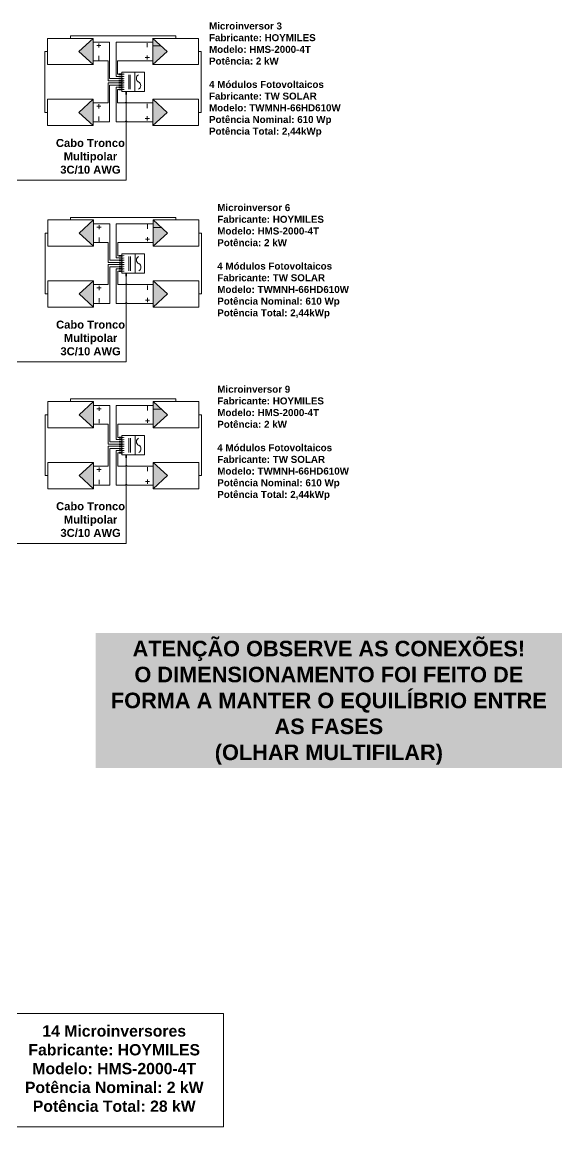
# Model space of a CAD drawing. Header units: millimetres. Extents: x 3949 to 5857, y -2081 to -943.
# Drawn here: x 5382.5 to 5417.2, y -1976.5 to -1905.5 of the extents above; entities that cross this region are included whole.
import ezdxf

# ---------------------------------------------------------------- set-up
doc = ezdxf.new("R2010")
doc.units = ezdxf.units.MM
doc.layers.add('DESENHO', color=7, linetype='Continuous', lineweight=0)
doc.styles.add('Annotative', font='arial.ttf')

msp = doc.modelspace()

# ---------------------------------------------------------------- hatches: boundary and pattern name
at = {"layer": 'DESENHO', "lineweight": 0}
h = msp.add_hatch(color=7, dxfattribs=at)
h.dxf.hatch_style = 1
h.paths.add_polyline_path([(5386.133, -1907.38), (5387.048, -1908.225), (5387.048, -1906.536)])
h = msp.add_hatch(dxfattribs=at)
h.set_pattern_fill('ANGLE', scale=1.5, angle=180)
h.set_pattern_definition([(180, (10039.333, 900.95), (-4e-15, -10.4775), [7.62, -2.8575]), (270, (10039.333, 900.95), (10.4775, -4e-15), [7.62, -2.8575])])
h.paths.add_polyline_path([(5390.892, -1906.536), (5390.892, -1908.225), (5391.807, -1907.38)])
h = msp.add_hatch(color=7, dxfattribs=at)
h.dxf.hatch_style = 1
h.paths.add_polyline_path([(5391.807, -1907.38), (5390.892, -1906.536), (5390.892, -1908.225)])
h = msp.add_hatch(color=7, dxfattribs=at)
h.dxf.hatch_style = 1
h.paths.add_polyline_path([(5386.133, -1911.289), (5387.048, -1910.444), (5387.048, -1912.134)])
h = msp.add_hatch(color=7, dxfattribs=at)
h.dxf.hatch_style = 1
h.paths.add_polyline_path([(5391.807, -1911.289), (5390.892, -1912.134), (5390.892, -1910.444)])
h = msp.add_hatch(color=7, dxfattribs=at)
h.dxf.hatch_style = 1
h.paths.add_polyline_path([(5386.144, -1919.052), (5387.059, -1919.897), (5387.059, -1918.207)])
h = msp.add_hatch(dxfattribs=at)
h.set_pattern_fill('ANGLE', scale=1.5, angle=180)
h.set_pattern_definition([(180, (10039.344, 889.279), (-4e-15, -10.4775), [7.62, -2.8575]), (270, (10039.344, 889.279), (10.4775, -4e-15), [7.62, -2.8575])])
h.paths.add_polyline_path([(5390.902, -1918.207), (5390.902, -1919.897), (5391.817, -1919.052)])
h = msp.add_hatch(color=7, dxfattribs=at)
h.dxf.hatch_style = 1
h.paths.add_polyline_path([(5391.817, -1919.052), (5390.902, -1918.207), (5390.902, -1919.897)])
h = msp.add_hatch(color=7, dxfattribs=at)
h.dxf.hatch_style = 1
h.paths.add_polyline_path([(5386.144, -1922.961), (5387.059, -1922.116), (5387.059, -1923.806)])
h = msp.add_hatch(color=7, dxfattribs=at)
h.dxf.hatch_style = 1
h.paths.add_polyline_path([(5391.817, -1922.961), (5390.902, -1923.806), (5390.902, -1922.116)])
h = msp.add_hatch(color=7, dxfattribs=at)
h.dxf.hatch_style = 1
h.paths.add_polyline_path([(5386.144, -1930.724), (5387.059, -1931.568), (5387.059, -1929.879)])
h = msp.add_hatch(dxfattribs=at)
h.set_pattern_fill('ANGLE', scale=1.5, angle=180)
h.set_pattern_definition([(180, (10039.344, 877.607), (-4e-15, -10.4775), [7.62, -2.8575]), (270, (10039.344, 877.607), (10.4775, -4e-15), [7.62, -2.8575])])
h.paths.add_polyline_path([(5390.902, -1929.879), (5390.902, -1931.568), (5391.817, -1930.724)])
h = msp.add_hatch(color=7, dxfattribs=at)
h.dxf.hatch_style = 1
h.paths.add_polyline_path([(5391.817, -1930.724), (5390.902, -1929.879), (5390.902, -1931.568)])
h = msp.add_hatch(color=7, dxfattribs=at)
h.dxf.hatch_style = 1
h.paths.add_polyline_path([(5386.144, -1934.633), (5387.059, -1933.788), (5387.059, -1935.477)])
h = msp.add_hatch(color=7, dxfattribs=at)
h.dxf.hatch_style = 1
h.paths.add_polyline_path([(5391.817, -1934.633), (5390.902, -1935.477), (5390.902, -1933.788)])

# ---------------------------------------------------------------- linework, layer by layer
at = {"layer": 'DESENHO', "color": 3, "lineweight": 0}
for p, q in [((5392.358, -1906.364), (5385.582, -1906.364)), ((5385.582, -1906.364), (5385.582, -1906.536)), ((5392.358, -1906.536), (5392.358, -1906.364)), ((5384.115, -1907.38), (5383.944, -1907.38)), ((5383.944, -1907.38), (5383.944, -1911.289)), ((5393.996, -1907.38), (5393.825, -1907.38)), ((5393.996, -1911.289), (5393.996, -1907.38)), ((5383.944, -1911.289), (5384.115, -1911.289)), ((5393.825, -1911.289), (5393.996, -1911.289)), ((5392.369, -1918.036), (5385.592, -1918.036)), ((5385.592, -1918.036), (5385.592, -1918.207)), ((5392.369, -1918.207), (5392.369, -1918.036)), ((5384.126, -1919.052), (5383.954, -1919.052)), ((5383.954, -1919.052), (5383.954, -1922.961)), ((5394.007, -1919.052), (5393.835, -1919.052)), ((5394.007, -1922.961), (5394.007, -1919.052)), ((5383.954, -1922.961), (5384.126, -1922.961)), ((5393.835, -1922.961), (5394.007, -1922.961)), ((5392.369, -1929.707), (5385.592, -1929.707)), ((5385.592, -1929.707), (5385.592, -1929.879)), ((5392.369, -1929.879), (5392.369, -1929.707)), ((5384.126, -1930.724), (5383.954, -1930.724)), ((5383.954, -1930.724), (5383.954, -1934.633)), ((5394.007, -1930.724), (5393.835, -1930.724)), ((5394.007, -1934.633), (5394.007, -1930.724)), ((5383.954, -1934.633), (5384.126, -1934.633)), ((5393.835, -1934.633), (5394.007, -1934.633))]:
    msp.add_line(p, q, dxfattribs=at)
at = {"layer": 'DESENHO', "color": 5, "lineweight": 0}
for p, q in [((5387.048, -1906.777), (5388.104, -1906.777)), ((5388.104, -1906.777), (5388.104, -1909.118)), ((5388.523, -1908.976), (5388.523, -1906.777)), ((5388.523, -1906.777), (5390.892, -1906.777)), ((5388.009, -1907.984), (5387.048, -1907.984)), ((5388.009, -1909.26), (5388.009, -1907.984)), ((5390.892, -1907.984), (5388.618, -1907.984)), ((5388.618, -1907.984), (5388.618, -1908.841)), ((5388.699, -1908.976), (5388.523, -1908.976)), ((5388.618, -1908.841), (5388.699, -1908.841)), ((5388.699, -1909.26), (5388.009, -1909.26)), ((5388.699, -1909.396), (5388.009, -1909.396)), ((5388.009, -1909.396), (5388.009, -1910.686)), ((5388.104, -1909.118), (5388.699, -1909.118)), ((5388.104, -1909.545), (5388.699, -1909.545)), ((5388.104, -1911.892), (5388.104, -1909.545)), ((5388.699, -1909.68), (5388.523, -1909.68)), ((5388.523, -1909.68), (5388.523, -1911.892)), ((5388.618, -1910.686), (5388.618, -1909.822)), ((5388.618, -1909.822), (5388.699, -1909.822)), ((5389.166, -1910.147), (5389.166, -1915.644)), ((5388.009, -1910.686), (5387.048, -1910.686)), ((5389.112, -1910.686), (5388.618, -1910.686)), ((5390.892, -1910.686), (5389.22, -1910.686)), ((5387.048, -1911.892), (5388.104, -1911.892)), ((5388.523, -1911.892), (5389.112, -1911.892)), ((5389.22, -1911.892), (5390.892, -1911.892)), ((5368.322, -1915.644), (5389.166, -1915.644)), ((5387.059, -1918.449), (5388.114, -1918.449)), ((5388.114, -1918.449), (5388.114, -1920.79)), ((5388.534, -1920.648), (5388.534, -1918.449)), ((5388.534, -1918.449), (5390.902, -1918.449)), ((5388.02, -1919.655), (5387.059, -1919.655)), ((5388.02, -1920.932), (5388.02, -1919.655)), ((5390.902, -1919.655), (5388.629, -1919.655)), ((5388.629, -1919.655), (5388.629, -1920.512)), ((5388.71, -1920.932), (5388.02, -1920.932)), ((5388.71, -1921.067), (5388.02, -1921.067)), ((5388.02, -1921.067), (5388.02, -1922.358)), ((5388.114, -1920.79), (5388.71, -1920.79)), ((5388.71, -1920.648), (5388.534, -1920.648)), ((5388.629, -1920.512), (5388.71, -1920.512)), ((5388.114, -1921.216), (5388.71, -1921.216)), ((5388.114, -1923.564), (5388.114, -1921.216)), ((5388.71, -1921.352), (5388.534, -1921.352)), ((5388.534, -1921.352), (5388.534, -1923.564)), ((5388.629, -1922.358), (5388.629, -1921.494)), ((5388.629, -1921.494), (5388.71, -1921.494)), ((5389.177, -1921.818), (5389.177, -1927.315)), ((5388.02, -1922.358), (5387.059, -1922.358)), ((5389.123, -1922.358), (5388.629, -1922.358)), ((5390.902, -1922.358), (5389.231, -1922.358)), ((5387.059, -1923.564), (5388.114, -1923.564)), ((5388.534, -1923.564), (5389.123, -1923.564)), ((5389.231, -1923.564), (5390.902, -1923.564)), ((5368.332, -1927.315), (5389.177, -1927.315)), ((5387.059, -1930.12), (5388.114, -1930.12)), ((5388.114, -1930.12), (5388.114, -1932.462)), ((5388.534, -1932.319), (5388.534, -1930.12)), ((5388.534, -1930.12), (5390.902, -1930.12)), ((5388.02, -1931.327), (5387.059, -1931.327)), ((5388.02, -1932.604), (5388.02, -1931.327)), ((5390.902, -1931.327), (5388.629, -1931.327)), ((5388.629, -1931.327), (5388.629, -1932.184)), ((5388.114, -1932.462), (5388.71, -1932.462)), ((5388.71, -1932.319), (5388.534, -1932.319)), ((5388.629, -1932.184), (5388.71, -1932.184)), ((5388.71, -1932.604), (5388.02, -1932.604)), ((5388.71, -1932.739), (5388.02, -1932.739)), ((5388.02, -1932.739), (5388.02, -1934.029)), ((5388.114, -1932.888), (5388.71, -1932.888)), ((5388.114, -1935.236), (5388.114, -1932.888)), ((5388.71, -1933.023), (5388.534, -1933.023)), ((5388.534, -1933.023), (5388.534, -1935.236)), ((5388.629, -1934.029), (5388.629, -1933.165)), ((5388.629, -1933.165), (5388.71, -1933.165)), ((5389.177, -1933.49), (5389.177, -1938.987)), ((5388.02, -1934.029), (5387.059, -1934.029)), ((5389.123, -1934.029), (5388.629, -1934.029)), ((5390.902, -1934.029), (5389.231, -1934.029)), ((5387.059, -1935.236), (5388.114, -1935.236)), ((5388.534, -1935.236), (5389.123, -1935.236)), ((5389.231, -1935.236), (5390.902, -1935.236)), ((5368.332, -1938.987), (5389.177, -1938.987))]:
    msp.add_line(p, q, dxfattribs=at)
at = {"layer": 'DESENHO', "color": 7, "lineweight": 0}
for p, q in [((5390.892, -1907.359), (5390.892, -1906.533)), ((5387.048, -1907.402), (5387.048, -1908.227)), ((5387.048, -1911.268), (5387.048, -1910.442)), ((5390.892, -1911.311), (5390.892, -1912.136)), ((5390.902, -1919.031), (5390.902, -1918.205)), ((5387.059, -1919.073), (5387.059, -1919.899)), ((5387.059, -1922.939), (5387.059, -1922.114)), ((5390.902, -1922.982), (5390.902, -1923.808)), ((5390.902, -1930.702), (5390.902, -1929.877)), ((5387.059, -1930.745), (5387.059, -1931.571)), ((5387.059, -1934.611), (5387.059, -1933.786)), ((5390.902, -1934.654), (5390.902, -1935.479))]:
    msp.add_line(p, q, dxfattribs=at)
at = {"layer": 'DESENHO', "lineweight": 0}
for points in [[(5384.115, -1906.536), (5387.048, -1906.536), (5387.048, -1908.225), (5384.115, -1908.225)], [(5393.825, -1908.225), (5390.892, -1908.225), (5390.892, -1906.536), (5393.825, -1906.536)], [(5384.115, -1912.134), (5387.048, -1912.134), (5387.048, -1910.444), (5384.115, -1910.444)], [(5393.825, -1910.444), (5390.892, -1910.444), (5390.892, -1912.134), (5393.825, -1912.134)], [(5384.126, -1918.207), (5387.059, -1918.207), (5387.059, -1919.897), (5384.126, -1919.897)], [(5393.835, -1919.897), (5390.902, -1919.897), (5390.902, -1918.207), (5393.835, -1918.207)], [(5384.126, -1923.806), (5387.059, -1923.806), (5387.059, -1922.116), (5384.126, -1922.116)], [(5393.835, -1922.116), (5390.902, -1922.116), (5390.902, -1923.806), (5393.835, -1923.806)], [(5384.126, -1929.879), (5387.059, -1929.879), (5387.059, -1931.568), (5384.126, -1931.568)], [(5393.835, -1931.568), (5390.902, -1931.568), (5390.902, -1929.879), (5393.835, -1929.879)], [(5384.126, -1935.477), (5387.059, -1935.477), (5387.059, -1933.788), (5384.126, -1933.788)], [(5393.835, -1933.788), (5390.902, -1933.788), (5390.902, -1935.477), (5393.835, -1935.477)], [(5365.14, -1969.208), (5395.434, -1969.208), (5395.434, -1976.485), (5365.14, -1976.485)]]:
    msp.add_lwpolyline(points, close=True, dxfattribs=at)
at = {"layer": 'DESENHO', "color": 18, "lineweight": 0, "true_color": 0x000000}
for points in [[(5387.048, -1906.536), (5386.133, -1907.38), (5387.048, -1908.225)], [(5390.892, -1908.225), (5391.807, -1907.38), (5390.892, -1906.536)], [(5387.048, -1912.134), (5386.133, -1911.289), (5387.048, -1910.444)], [(5390.892, -1910.444), (5391.807, -1911.289), (5390.892, -1912.134)], [(5387.059, -1918.207), (5386.144, -1919.052), (5387.059, -1919.897)], [(5390.902, -1919.897), (5391.817, -1919.052), (5390.902, -1918.207)], [(5387.059, -1923.806), (5386.144, -1922.961), (5387.059, -1922.116)], [(5390.902, -1922.116), (5391.817, -1922.961), (5390.902, -1923.806)], [(5387.059, -1929.879), (5386.144, -1930.724), (5387.059, -1931.568)], [(5390.902, -1931.568), (5391.817, -1930.724), (5390.902, -1929.879)], [(5387.059, -1935.477), (5386.144, -1934.633), (5387.059, -1933.788)], [(5390.902, -1933.788), (5391.817, -1934.633), (5390.902, -1935.477)]]:
    msp.add_lwpolyline(points, dxfattribs=at)
at = {"layer": 'DESENHO', "color": 7, "lineweight": 0}
for points in [[(5387.414, -1906.86), (5387.414, -1907.131)], [(5390.526, -1907.104), (5390.526, -1906.833)], [(5387.549, -1906.996), (5387.278, -1906.996)], [(5390.526, -1907.902), (5390.526, -1907.632)], [(5387.414, -1907.659), (5387.414, -1907.929)], [(5390.391, -1907.767), (5390.662, -1907.767)], [(5388.956, -1908.848), (5388.956, -1908.821), (5388.97, -1908.834), (5388.943, -1908.834), (5388.916, -1908.834)], [(5388.956, -1908.996), (5388.956, -1908.969), (5388.97, -1908.983), (5388.943, -1908.983), (5388.916, -1908.983)], [(5388.929, -1908.821), (5388.929, -1908.848)], [(5388.997, -1908.848), (5388.997, -1908.821), (5388.984, -1908.848), (5388.984, -1908.821)], [(5388.997, -1908.996), (5388.997, -1908.969), (5388.984, -1908.996), (5388.984, -1908.969)], [(5389.011, -1908.821), (5389.011, -1908.848)], [(5389.011, -1908.969), (5389.011, -1908.996)], [(5389.335, -1908.875), (5389.335, -1909.795)], [(5389.43, -1908.875), (5389.43, -1909.795)], [(5389.728, -1909.957), (5389.728, -1908.712)], [(5388.943, -1909.118), (5388.916, -1909.118)], [(5388.943, -1909.267), (5388.916, -1909.267)], [(5388.943, -1909.402), (5388.916, -1909.402)], [(5388.943, -1909.538), (5388.916, -1909.538)], [(5388.943, -1909.687), (5388.916, -1909.687)], [(5388.929, -1909.105), (5388.929, -1909.132)], [(5388.929, -1909.389), (5388.929, -1909.416)], [(5388.929, -1909.66), (5388.929, -1909.7)], [(5388.97, -1909.105), (5388.956, -1909.105), (5388.956, -1909.118), (5388.943, -1909.118), (5388.956, -1909.132), (5388.97, -1909.132)], [(5388.97, -1909.24), (5388.956, -1909.24), (5388.956, -1909.254), (5388.943, -1909.267), (5388.956, -1909.281), (5388.97, -1909.281), (5388.97, -1909.267)], [(5388.97, -1909.389), (5388.956, -1909.375), (5388.956, -1909.389), (5388.956, -1909.402), (5388.97, -1909.416), (5388.943, -1909.416)], [(5388.97, -1909.524), (5388.956, -1909.524), (5388.956, -1909.538), (5388.97, -1909.551), (5388.943, -1909.551)], [(5388.97, -1909.66), (5388.956, -1909.66), (5388.956, -1909.7)], [(5388.997, -1909.132), (5388.997, -1909.105), (5388.984, -1909.132), (5388.984, -1909.105)], [(5388.997, -1909.281), (5388.997, -1909.24), (5388.984, -1909.281), (5388.984, -1909.24)], [(5388.997, -1909.416), (5388.997, -1909.375), (5388.984, -1909.416), (5388.984, -1909.375)], [(5388.997, -1909.551), (5388.997, -1909.524), (5388.984, -1909.551), (5388.984, -1909.524)], [(5388.997, -1909.7), (5388.997, -1909.66), (5388.984, -1909.7), (5388.984, -1909.66)], [(5389.011, -1909.105), (5389.011, -1909.132)], [(5389.011, -1909.24), (5389.011, -1909.281)], [(5389.011, -1909.375), (5389.011, -1909.416)], [(5389.011, -1909.524), (5389.011, -1909.551)], [(5389.011, -1909.66), (5389.011, -1909.7)], [(5388.943, -1909.822), (5388.916, -1909.822)], [(5388.97, -1909.808), (5388.956, -1909.808), (5388.956, -1909.795), (5388.956, -1909.835)], [(5388.997, -1909.835), (5388.997, -1909.795), (5388.984, -1909.835), (5388.984, -1909.795)], [(5389.011, -1909.795), (5389.011, -1909.835)], [(5387.549, -1910.902), (5387.278, -1910.902)], [(5387.414, -1910.767), (5387.414, -1911.038)], [(5390.526, -1911.013), (5390.526, -1910.742)], [(5387.414, -1911.566), (5387.414, -1911.836)], [(5390.526, -1911.811), (5390.526, -1911.541)], [(5387.559, -1918.667), (5387.289, -1918.667)], [(5387.424, -1918.532), (5387.424, -1918.803)], [(5390.537, -1918.776), (5390.537, -1918.505)], [(5387.424, -1919.33), (5387.424, -1919.601)], [(5390.401, -1919.439), (5390.672, -1919.439)], [(5390.537, -1919.574), (5390.537, -1919.303)], [(5389.738, -1921.629), (5389.738, -1920.384)], [(5388.967, -1920.519), (5388.967, -1920.492), (5388.98, -1920.506), (5388.953, -1920.506), (5388.926, -1920.506)], [(5388.967, -1920.668), (5388.967, -1920.641), (5388.98, -1920.655), (5388.953, -1920.655), (5388.926, -1920.655)], [(5388.953, -1920.79), (5388.926, -1920.79)], [(5388.953, -1920.939), (5388.926, -1920.939)], [(5388.953, -1921.074), (5388.926, -1921.074)], [(5388.94, -1920.492), (5388.94, -1920.519)], [(5388.94, -1920.776), (5388.94, -1920.803)], [(5388.94, -1921.061), (5388.94, -1921.088)], [(5388.98, -1920.776), (5388.967, -1920.776), (5388.967, -1920.79), (5388.953, -1920.79), (5388.967, -1920.803), (5388.98, -1920.803)], [(5388.98, -1920.912), (5388.967, -1920.912), (5388.967, -1920.925), (5388.953, -1920.939), (5388.967, -1920.952), (5388.98, -1920.952), (5388.98, -1920.939)], [(5388.98, -1921.061), (5388.967, -1921.047), (5388.967, -1921.061), (5388.967, -1921.074), (5388.98, -1921.088), (5388.953, -1921.088)], [(5389.007, -1920.519), (5389.007, -1920.492), (5388.994, -1920.519), (5388.994, -1920.492)], [(5389.007, -1920.668), (5389.007, -1920.641), (5388.994, -1920.668), (5388.994, -1920.641)], [(5389.007, -1920.803), (5389.007, -1920.776), (5388.994, -1920.803), (5388.994, -1920.776)], [(5389.007, -1920.952), (5389.007, -1920.912), (5388.994, -1920.952), (5388.994, -1920.912)], [(5389.007, -1921.088), (5389.007, -1921.047), (5388.994, -1921.088), (5388.994, -1921.047)], [(5389.021, -1920.492), (5389.021, -1920.519)], [(5389.021, -1920.641), (5389.021, -1920.668)], [(5389.021, -1920.776), (5389.021, -1920.803)], [(5389.021, -1920.912), (5389.021, -1920.952)], [(5389.021, -1921.047), (5389.021, -1921.088)], [(5389.346, -1920.546), (5389.346, -1921.467)], [(5389.44, -1920.546), (5389.44, -1921.467)], [(5388.953, -1921.209), (5388.926, -1921.209)], [(5388.953, -1921.358), (5388.926, -1921.358)], [(5388.953, -1921.494), (5388.926, -1921.494)], [(5388.94, -1921.331), (5388.94, -1921.372)], [(5388.98, -1921.196), (5388.967, -1921.196), (5388.967, -1921.209), (5388.98, -1921.223), (5388.953, -1921.223)], [(5388.98, -1921.331), (5388.967, -1921.331), (5388.967, -1921.372)], [(5388.98, -1921.48), (5388.967, -1921.48), (5388.967, -1921.467), (5388.967, -1921.507)], [(5389.007, -1921.223), (5389.007, -1921.196), (5388.994, -1921.223), (5388.994, -1921.196)], [(5389.007, -1921.372), (5389.007, -1921.331), (5388.994, -1921.372), (5388.994, -1921.331)], [(5389.007, -1921.507), (5389.007, -1921.467), (5388.994, -1921.507), (5388.994, -1921.467)], [(5389.021, -1921.196), (5389.021, -1921.223)], [(5389.021, -1921.331), (5389.021, -1921.372)], [(5389.021, -1921.467), (5389.021, -1921.507)], [(5387.424, -1922.439), (5387.424, -1922.709)], [(5390.537, -1922.684), (5390.537, -1922.414)], [(5387.559, -1922.574), (5387.289, -1922.574)], [(5387.424, -1923.237), (5387.424, -1923.508)], [(5390.537, -1923.483), (5390.537, -1923.212)], [(5387.559, -1930.339), (5387.289, -1930.339)], [(5387.424, -1930.204), (5387.424, -1930.474)], [(5390.537, -1930.447), (5390.537, -1930.177)], [(5387.424, -1931.002), (5387.424, -1931.273)], [(5390.537, -1931.246), (5390.537, -1930.975)], [(5390.401, -1931.11), (5390.672, -1931.11)], [(5388.967, -1932.191), (5388.967, -1932.164), (5388.98, -1932.177), (5388.953, -1932.177), (5388.926, -1932.177)], [(5388.967, -1932.34), (5388.967, -1932.313), (5388.98, -1932.326), (5388.953, -1932.326), (5388.926, -1932.326)], [(5388.953, -1932.462), (5388.926, -1932.462)], [(5388.94, -1932.164), (5388.94, -1932.191)], [(5388.94, -1932.448), (5388.94, -1932.475)], [(5388.98, -1932.448), (5388.967, -1932.448), (5388.967, -1932.462), (5388.953, -1932.462), (5388.967, -1932.475), (5388.98, -1932.475)], [(5389.007, -1932.191), (5389.007, -1932.164), (5388.994, -1932.191), (5388.994, -1932.164)], [(5389.007, -1932.34), (5389.007, -1932.313), (5388.994, -1932.34), (5388.994, -1932.313)], [(5389.007, -1932.475), (5389.007, -1932.448), (5388.994, -1932.475), (5388.994, -1932.448)], [(5389.021, -1932.164), (5389.021, -1932.191)], [(5389.021, -1932.313), (5389.021, -1932.34)], [(5389.021, -1932.448), (5389.021, -1932.475)], [(5389.346, -1932.218), (5389.346, -1933.138)], [(5389.44, -1932.218), (5389.44, -1933.138)], [(5389.738, -1933.301), (5389.738, -1932.056)], [(5388.953, -1932.61), (5388.926, -1932.61)], [(5388.953, -1932.746), (5388.926, -1932.746)], [(5388.953, -1932.881), (5388.926, -1932.881)], [(5388.953, -1933.03), (5388.926, -1933.03)], [(5388.953, -1933.165), (5388.926, -1933.165)], [(5388.94, -1932.732), (5388.94, -1932.759)], [(5388.94, -1933.003), (5388.94, -1933.043)], [(5388.98, -1932.583), (5388.967, -1932.583), (5388.967, -1932.597), (5388.953, -1932.61), (5388.967, -1932.624), (5388.98, -1932.624), (5388.98, -1932.61)], [(5388.98, -1932.732), (5388.967, -1932.719), (5388.967, -1932.732), (5388.967, -1932.746), (5388.98, -1932.759), (5388.953, -1932.759)], [(5388.98, -1932.868), (5388.967, -1932.868), (5388.967, -1932.881), (5388.98, -1932.895), (5388.953, -1932.895)], [(5388.98, -1933.003), (5388.967, -1933.003), (5388.967, -1933.043)], [(5388.98, -1933.152), (5388.967, -1933.152), (5388.967, -1933.138), (5388.967, -1933.179)], [(5389.007, -1932.624), (5389.007, -1932.583), (5388.994, -1932.624), (5388.994, -1932.583)], [(5389.007, -1932.759), (5389.007, -1932.719), (5388.994, -1932.759), (5388.994, -1932.719)], [(5389.007, -1932.895), (5389.007, -1932.868), (5388.994, -1932.895), (5388.994, -1932.868)], [(5389.007, -1933.043), (5389.007, -1933.003), (5388.994, -1933.043), (5388.994, -1933.003)], [(5389.007, -1933.179), (5389.007, -1933.138), (5388.994, -1933.179), (5388.994, -1933.138)], [(5389.021, -1932.583), (5389.021, -1932.624)], [(5389.021, -1932.719), (5389.021, -1932.759)], [(5389.021, -1932.868), (5389.021, -1932.895)], [(5389.021, -1933.003), (5389.021, -1933.043)], [(5389.021, -1933.138), (5389.021, -1933.179)], [(5387.559, -1934.246), (5387.289, -1934.246)], [(5387.424, -1934.11), (5387.424, -1934.381)], [(5390.537, -1934.356), (5390.537, -1934.085)], [(5387.424, -1934.909), (5387.424, -1935.18)], [(5390.537, -1935.155), (5390.537, -1934.884)]]:
    msp.add_lwpolyline(points, dxfattribs=at)
for points in [[(5388.889, -1908.861), (5388.889, -1908.821), (5388.699, -1908.821), (5388.699, -1908.861)], [(5388.889, -1908.996), (5388.889, -1908.956), (5388.699, -1908.956), (5388.699, -1908.996)], [(5390.337, -1909.957), (5390.337, -1908.712), (5388.889, -1908.712), (5388.889, -1909.957)], [(5388.889, -1909.145), (5388.889, -1909.091), (5388.699, -1909.091), (5388.699, -1909.145)], [(5388.889, -1909.281), (5388.889, -1909.24), (5388.699, -1909.24), (5388.699, -1909.281)], [(5388.889, -1909.416), (5388.889, -1909.375), (5388.699, -1909.375), (5388.699, -1909.416)], [(5388.889, -1909.565), (5388.889, -1909.524), (5388.699, -1909.524), (5388.699, -1909.565)], [(5388.889, -1909.7), (5388.889, -1909.66), (5388.699, -1909.66), (5388.699, -1909.7)], [(5388.889, -1909.849), (5388.889, -1909.795), (5388.699, -1909.795), (5388.699, -1909.849)], [(5389.146, -1910.147), (5389.187, -1910.147), (5389.187, -1909.957), (5389.146, -1909.957)], [(5390.347, -1921.629), (5390.347, -1920.384), (5388.899, -1920.384), (5388.899, -1921.629)], [(5388.899, -1920.533), (5388.899, -1920.492), (5388.71, -1920.492), (5388.71, -1920.533)], [(5388.899, -1920.668), (5388.899, -1920.628), (5388.71, -1920.628), (5388.71, -1920.668)], [(5388.899, -1920.817), (5388.899, -1920.763), (5388.71, -1920.763), (5388.71, -1920.817)], [(5388.899, -1920.952), (5388.899, -1920.912), (5388.71, -1920.912), (5388.71, -1920.952)], [(5388.899, -1921.088), (5388.899, -1921.047), (5388.71, -1921.047), (5388.71, -1921.088)], [(5388.899, -1921.236), (5388.899, -1921.196), (5388.71, -1921.196), (5388.71, -1921.236)], [(5388.899, -1921.372), (5388.899, -1921.331), (5388.71, -1921.331), (5388.71, -1921.372)], [(5388.899, -1921.521), (5388.899, -1921.467), (5388.71, -1921.467), (5388.71, -1921.521)], [(5389.156, -1921.818), (5389.197, -1921.818), (5389.197, -1921.629), (5389.156, -1921.629)], [(5388.899, -1932.204), (5388.899, -1932.164), (5388.71, -1932.164), (5388.71, -1932.204)], [(5388.899, -1932.34), (5388.899, -1932.299), (5388.71, -1932.299), (5388.71, -1932.34)], [(5388.899, -1932.489), (5388.899, -1932.435), (5388.71, -1932.435), (5388.71, -1932.489)], [(5390.347, -1933.301), (5390.347, -1932.056), (5388.899, -1932.056), (5388.899, -1933.301)], [(5388.899, -1932.624), (5388.899, -1932.583), (5388.71, -1932.583), (5388.71, -1932.624)], [(5388.899, -1932.759), (5388.899, -1932.719), (5388.71, -1932.719), (5388.71, -1932.759)], [(5388.899, -1932.908), (5388.899, -1932.868), (5388.71, -1932.868), (5388.71, -1932.908)], [(5388.899, -1933.043), (5388.899, -1933.003), (5388.71, -1933.003), (5388.71, -1933.043)], [(5388.899, -1933.192), (5388.899, -1933.138), (5388.71, -1933.138), (5388.71, -1933.192)], [(5389.156, -1933.49), (5389.197, -1933.49), (5389.197, -1933.301), (5389.156, -1933.301)]]:
    msp.add_lwpolyline(points, close=True, dxfattribs=at)
at = {"layer": 'DESENHO', "lineweight": 0}
for points in [[(5390.391, -1911.676), (5390.662, -1911.676)], [(5390.401, -1923.348), (5390.672, -1923.348)], [(5390.401, -1935.019), (5390.672, -1935.019)]]:
    msp.add_lwpolyline(points, dxfattribs=at)
at = {"layer": 'DESENHO', "color": 5, "lineweight": 0}
for centre, start, end in [((5389.166, -1910.688), 2.09196, 177.90804), ((5389.166, -1911.892), 0, 180), ((5389.177, -1922.36), 2.09196, 177.90804), ((5389.177, -1922.36), 2.09196, 177.90804), ((5389.177, -1923.564), 0, 180), ((5389.177, -1923.564), 0, 180), ((5389.177, -1934.031), 2.09196, 177.90804), ((5389.177, -1934.031), 2.09196, 177.90804), ((5389.177, -1935.236), 0, 180), ((5389.177, -1935.236), 0, 180)]:
    msp.add_arc(centre, 0.054, start, end, dxfattribs=at)
at = {"layer": 'DESENHO', "color": 18, "lineweight": 0, "true_color": 0x000000}
for points in [[(5389.823, -1909.105), (5389.823, -1909.01), (5389.877, -1908.929), (5389.958, -1908.875)], [(5389.971, -1909.348), (5389.877, -1909.294), (5389.823, -1909.213), (5389.823, -1909.105)], [(5389.971, -1909.335), (5390.053, -1909.375), (5390.107, -1909.47), (5390.107, -1909.565)], [(5390.107, -1909.565), (5390.107, -1909.673), (5390.053, -1909.754), (5389.971, -1909.795)], [(5389.833, -1920.776), (5389.833, -1920.682), (5389.887, -1920.6), (5389.968, -1920.546)], [(5389.982, -1921.02), (5389.887, -1920.966), (5389.833, -1920.885), (5389.833, -1920.776)], [(5389.982, -1921.006), (5390.063, -1921.047), (5390.117, -1921.142), (5390.117, -1921.236)], [(5390.117, -1921.236), (5390.117, -1921.345), (5390.063, -1921.426), (5389.982, -1921.467)], [(5389.833, -1932.448), (5389.833, -1932.353), (5389.887, -1932.272), (5389.968, -1932.218)], [(5389.982, -1932.692), (5389.887, -1932.637), (5389.833, -1932.556), (5389.833, -1932.448)], [(5389.982, -1932.678), (5390.063, -1932.719), (5390.117, -1932.813), (5390.117, -1932.908)], [(5390.117, -1932.908), (5390.117, -1933.016), (5390.063, -1933.098), (5389.982, -1933.138)]]:
    msp.add_open_spline(points, degree=3, dxfattribs=at)

# ---------------------------------------------------------------- texts
at = {"layer": 'DESENHO', "color": 7, "lineweight": 0, "style": 'Annotative'}
for s, insert, char_height, width, attachment_point in [('{\\fArial|b1|i0|c0|p34;Microinversor 3\\PFabricante: HOYMILES\\PModelo: HMS-2000-4T\\PPotência: 2 kW\\P\\P\\pxql;4 Módulos Fotovoltaicos\\P\\pq*;Fabricante: TW SOLAR\\PModelo: \\C256;TWMNH-66HD610W\\PP\\C7;otência Nominal: 610 Wp\\PPotência Total: 2,44kWp}', (5394.494, -1912.86), 0.45057, 15.05026, 7), ('\\pxqc;{\\fArial|b1|i0|c0|p34;Cabo Tronco\\PMultipolar\\P3C/10 AWG}', (5384.007, -1912.999), 0.51448, 5.72952, 1), ('{\\fArial|b1|i0|c0|p34;Microinversor 6\\PFabricante: HOYMILES\\PModelo: HMS-2000-4T\\PPotência: 2 kW\\P\\P\\pxql;4 Módulos Fotovoltaicos\\P\\pq*;Fabricante: TW SOLAR\\PModelo: \\C256;TWMNH-66HD610W\\PP\\C7;otência Nominal: 610 Wp\\PPotência Total: 2,44kWp}', (5395.024, -1924.532), 0.45057, 15.05026, 7), ('\\pxqc;{\\fArial|b1|i0|c0|p34;Cabo Tronco\\PMultipolar\\P3C/10 AWG}', (5384.017, -1924.671), 0.51448, 5.72952, 1), ('{\\fArial|b1|i0|c0|p34;Microinversor 9\\PFabricante: HOYMILES\\PModelo: HMS-2000-4T\\PPotência: 2 kW\\P\\P\\pxql;4 Módulos Fotovoltaicos\\P\\pq*;Fabricante: TW SOLAR\\PModelo: \\C256;TWMNH-66HD610W\\PP\\C7;otência Nominal: 610 Wp\\PPotência Total: 2,44kWp}', (5395.024, -1936.203), 0.45057, 15.05026, 7), ('\\pxqc;{\\fArial|b1|i0|c0|p34;Cabo Tronco\\PMultipolar\\P3C/10 AWG}', (5384.017, -1936.342), 0.51448, 5.72952, 1), ('\\pxqc;{\\fArial|b1|i0|c0|p34;14 Microinversores\\PFabricante: HOYMILES\\PModelo: HMS-2000-4T\\PPotência Nominal: 2 kW\\PPotência Total: 28 kW}', (5376.262, -1969.957), 0.72492, 24.27909, 1)]:
    msp.add_mtext(s, dxfattribs=dict(at, insert=insert, char_height=char_height, width=width, attachment_point=attachment_point))
at = {"layer": 'DESENHO', "color": 7, "lineweight": 0, "insert": (5387.716, -1945.246), "char_height": 1, "width": 28.95516, "attachment_point": 1, "style": 'Annotative', "bg_fill": 1, "box_fill_scale": 1.5, "bg_fill_color": 1, "bg_fill_transparency": 0}
msp.add_mtext('\\pxqc;{\\fArial|b1|i0|c0|p34;ATENÇÃO OBSERVE AS CONEXÕES!\\PO DIMENSIONAMENTO FOI FEITO DE FORMA A MANTER O EQUILÍBRIO ENTRE AS FASES\\P(OLHAR MULTIFILAR)}', dxfattribs=at)

doc.saveas('drawing.dxf')
